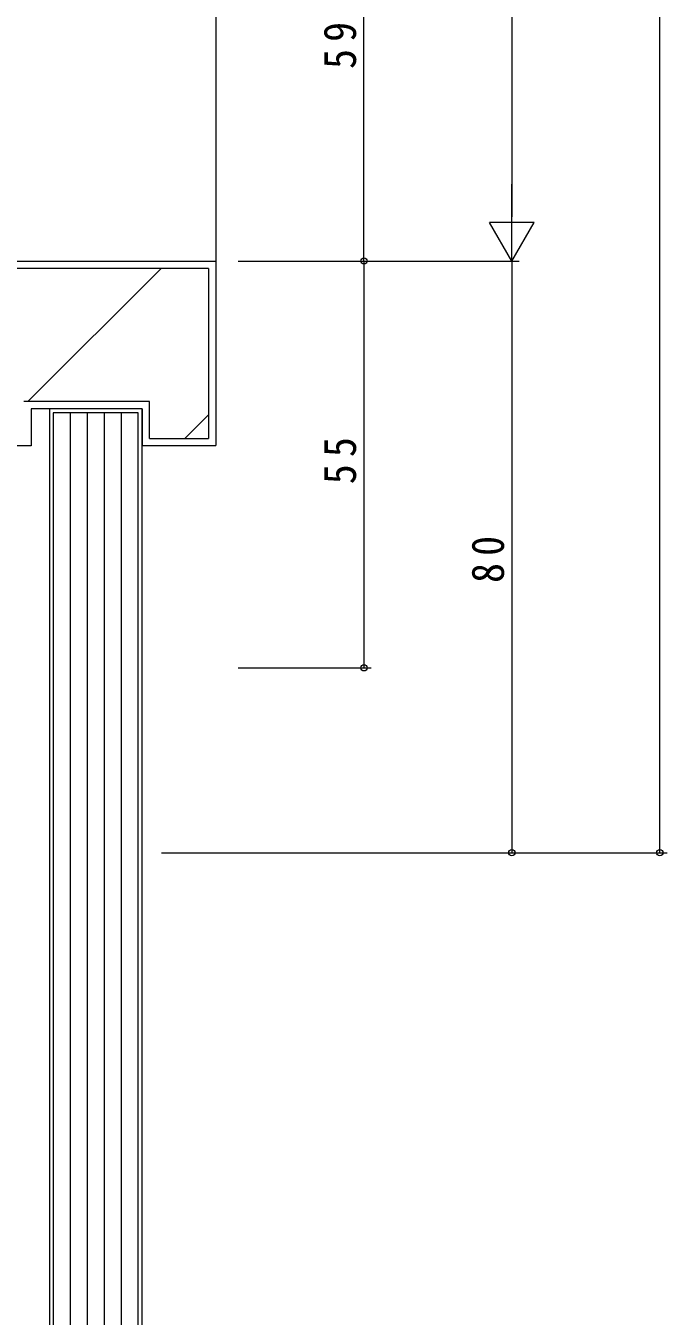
# Model space of a CAD drawing. Units: millimetres, scale not verified. Extents: x -594 to 539, y -420 to 386.
# Drawn here: x -333.7 to -247, y -267.2 to -92.8 of the extents above; entities that cross this region are included whole.
import ezdxf

# ---------------------------------------------------------------- set-up
doc = ezdxf.new("R2010")
doc.units = ezdxf.units.MM
doc.header["$LTSCALE"] = 2
for name, color, linetype, lineweight in [('0-6_YKK_D', 6, 'Continuous', 9), ('0-7_YSS_K', 3, 'Continuous', 9), ('0-8_YSS_KE', 3, 'Continuous', 9)]:
    doc.layers.add(name, color=color, linetype=linetype, lineweight=lineweight)
doc.styles.add('ＭＳ ゴシック', font='')
doc.styles.get('ＭＳ ゴシック').set_extended_font_data('MS Gothic')

msp = doc.modelspace()

# ---------------------------------------------------------------- linework, layer by layer
at = {"layer": '0-6_YKK_D'}
for p, q in [((-247.967, -204.581), (-247.969, 230.418)), ((-267.968, 169.418), (-267.968, -118.582)), ((-287.968, -124.582), (-287.968, -65.582)), ((-267.968, -124.582), (-267.968, -114.19)), ((-264.968, -119.386), (-270.968, -119.386)), ((-267.968, -124.582), (-270.968, -119.386)), ((-267.968, -124.582), (-264.968, -119.386)), ((-304.968, -124.582), (-266.968, -124.582)), ((-304.968, -124.582), (-286.968, -124.582)), ((-304.968, -124.582), (-286.968, -124.582)), ((-304.968, -124.582), (-266.968, -124.582)), ((-287.968, -124.582), (-287.968, -179.582)), ((-267.968, -124.582), (-267.968, -204.582)), ((-304.968, -179.582), (-286.968, -179.582)), ((-315.319, -204.582), (-246.967, -204.581)), ((-304.968, -204.582), (-266.968, -204.582))]:
    msp.add_line(p, q, dxfattribs=at)
for centre in [(-287.968, -124.582), (-287.968, -179.582), (-267.968, -204.582), (-247.967, -204.581)]:
    msp.add_circle(centre, 0.425, dxfattribs=at)
at = {"layer": '0-7_YSS_K'}
for p, q in [((-307.968, 24.918), (-307.968, -124.582)), ((-308.968, -125.582), (-361.968, -125.582)), ((-315.394, -125.582), (-333.394, -143.582)), ((-308.968, -125.582), (-308.968, -148.582)), ((-316.968, -143.582), (-333.968, -143.582)), ((-330.468, -144.582), (-330.469, -297.571)), ((-317.968, -144.582), (-330.468, -144.582)), ((-317.969, -297.571), (-317.968, -144.582)), ((-316.968, -148.582), (-316.968, -143.582)), ((-329.968, -145.082), (-329.969, -297.571)), ((-318.468, -145.082), (-329.968, -145.082)), ((-327.668, -145.082), (-327.669, -297.571)), ((-325.368, -145.082), (-325.369, -297.571)), ((-323.068, -145.082), (-323.069, -297.571)), ((-320.768, -145.082), (-320.769, -297.571)), ((-318.469, -297.571), (-318.468, -145.082)), ((-308.968, -145.369), (-312.181, -148.582)), ((-316.968, -148.582), (-308.968, -148.582))]:
    msp.add_line(p, q, dxfattribs=at)
at = {"layer": '0-8_YSS_KE'}
for p, q in [((-362.968, -124.582), (-307.968, -124.582)), ((-307.968, -124.582), (-307.968, -149.526)), ((-317.968, -144.582), (-332.968, -144.582)), ((-332.968, -144.582), (-332.968, -149.582)), ((-317.968, -144.582), (-317.968, -149.582)), ((-332.968, -149.582), (-377.968, -149.582)), ((-307.968, -149.582), (-317.968, -149.582))]:
    msp.add_line(p, q, dxfattribs=at)

# ---------------------------------------------------------------- texts
at = {"layer": '0-6_YKK_D', "color": 7, "char_height": 4.399, "attachment_point": 7, "rotation": 90, "style": 'ＭＳ ゴシック'}
for s, insert in [('\\T1.36;\\W0.9;59', (-288.968, -98.602)), ('\\T1.36;\\W0.9;55', (-288.968, -154.752)), ('\\T1.36;\\W0.9;80', (-268.968, -168.102))]:
    msp.add_mtext(s, dxfattribs=dict(at, insert=insert))

doc.saveas('drawing.dxf')
